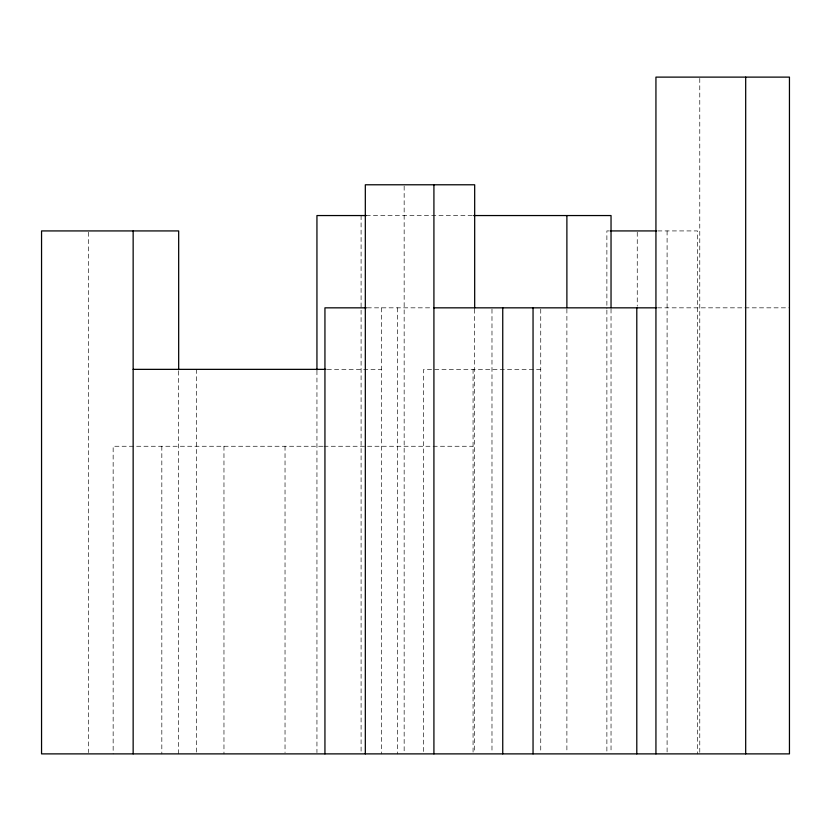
<?xml version="1.0" encoding="UTF-8"?>
<svg xmlns="http://www.w3.org/2000/svg" width="831" height="831" viewBox="0 0 831 831"><rect width="100%" height="100%" fill="white"/><g stroke="black" fill="none" stroke-linecap="round" stroke-linejoin="round"><path stroke-width="0.62" stroke-dasharray="4.16 3.12" d="M366.159 215.551L472.465 215.551M609.445 230.925L606.879 230.925L606.879 308.789M657.757 230.925L697.469 230.925L697.469 753.883M367.219 307.834L432.369 307.834M657.539 307.834L788.609 307.834M327.248 369.359L381.315 369.359M540.742 369.359L423.685 369.359L423.685 753.883M322.812 446.257L113.151 446.257L113.151 753.883M323.934 446.257L473.068 446.257M699.775 78.415L699.775 753.883M667.096 230.925L667.096 753.883M637.252 232.223L637.252 306.192M611.034 308.945L611.034 752.585M606.879 310.088L606.879 753.883M566.887 308.945L566.887 752.585M540.742 309.132L540.742 752.585M491.983 309.132L491.983 752.585M474.678 309.132L474.678 752.585M473.068 369.359L473.068 753.883M404.157 186.082L404.157 752.585M397.467 307.834L397.467 753.883M381.315 307.834L381.315 753.883M361.09 215.551L361.09 752.585M316.943 370.647L316.943 752.585M285.033 446.257L285.033 752.585M223.965 446.257L223.965 753.883M196.438 369.359L196.438 752.585M178.675 371.073L178.675 753.883M161.827 446.257L161.827 753.883M88.543 232.223L88.543 752.585"/><path stroke-width="1.25" d="M366.274 215.551L316.943 215.551L316.943 369.909M473.649 215.551L611.034 215.551L611.034 307.647M610.671 230.925L656.469 230.925M366.388 307.834L324.942 307.834L324.942 753.883M433.917 307.834L656.261 307.834M133.147 369.359L325.96 369.359M745.687 77.117L745.687 753.883M655.939 753.883L655.939 77.117L789.45 77.117L789.45 753.883L41.55 753.883L41.55 230.925L178.675 230.925L178.675 369.774M636.795 307.834L636.795 753.883M566.887 215.551L566.887 307.647M533.045 307.834L533.045 753.883M502.745 307.834L502.745 753.883M474.678 307.937L474.678 184.783L365.318 184.783L365.318 753.883M433.917 184.783L433.917 753.883M133.147 230.925L133.147 753.883"/></g></svg>
